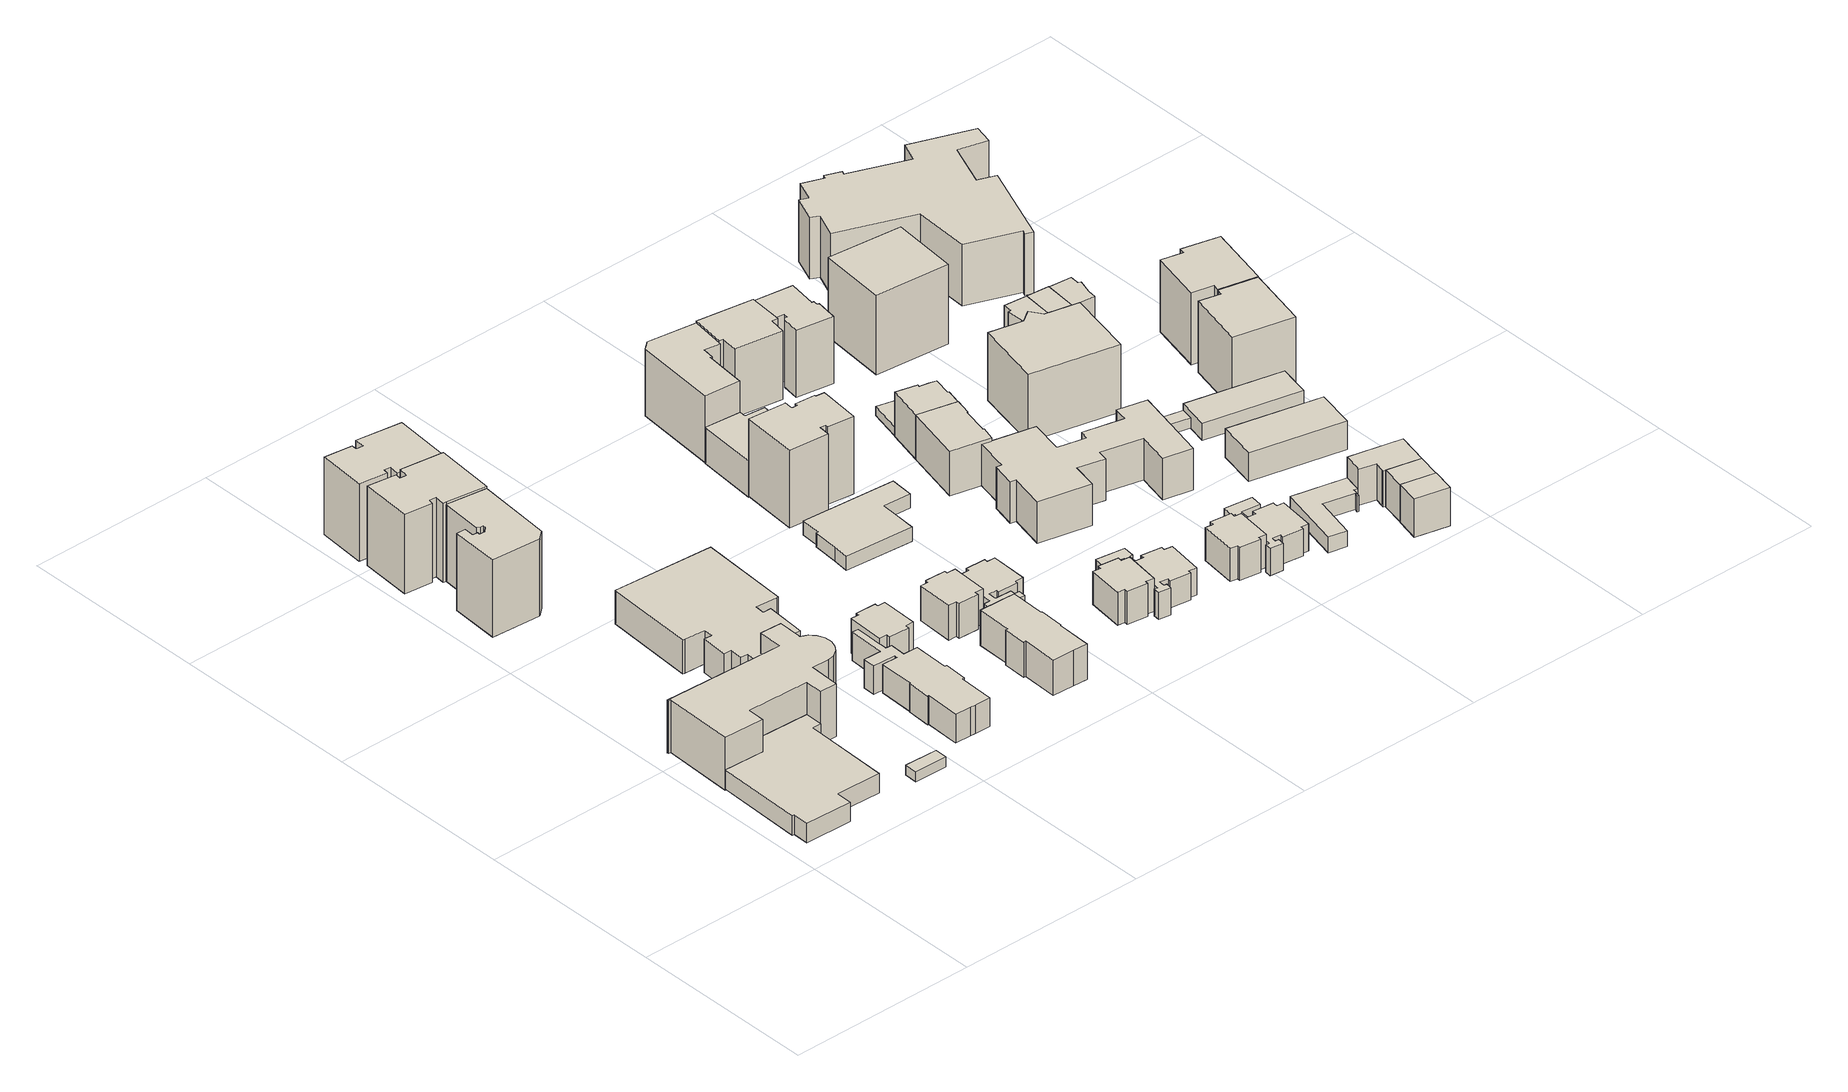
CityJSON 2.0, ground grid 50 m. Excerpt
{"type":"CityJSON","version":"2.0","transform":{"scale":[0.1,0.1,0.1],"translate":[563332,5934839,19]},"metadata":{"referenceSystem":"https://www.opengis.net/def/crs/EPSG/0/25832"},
"CityObjects":{
"building1":{"type":"Building","attributes":{"Gemeindeschluessel":"02200206","Geometrietyp2DReferenz":"3000","BezugspunktDach":"2000","function":"31001_3040","measuredHeight":8.2,"storeysAboveGround":1},"address":[{"country":"Germany","locality":"Hamburg","thoroughfareName":"Dohrnweg","postcode":"22767"}],"geometry":[{"type":"Solid","lod":"1","boundaries":[[[[0,1,2,3,4,5,6,7,8,9,10,11]],[[12,13,14,15,16,17,18,19,20,21,22,23]],[[10,12,23,11]],[[9,13,12,10]],[[8,14,13,9]],[[7,15,14,8]],[[6,16,15,7]],[[5,17,16,6]],[[4,18,17,5]],[[3,19,18,4]],[[2,20,19,3]],[[1,21,20,2]],[[0,22,21,1]],[[11,23,22,0]]]]}]},
"building2":{"type":"Building","attributes":{"name":"St.-Theresien-Kirche","Gemeindeschluessel":"02200206","Geometrietyp2DReferenz":"3000","BezugspunktDach":"2000","function":"31001_3040","measuredHeight":22.28,"storeysAboveGround":1},"address":[{"country":"Germany","locality":"Hamburg","thoroughfareNumber":"8a","thoroughfareName":"Dohrnweg","postcode":"22767"}],"geometry":[{"type":"Solid","lod":"1","boundaries":[[[[24,25,26,27,28,29,30,31,32,33,34,35,36,37,38,39,40,41,42,43,44,45]],[[46,47,48,49,50,51,52,53,54,55,56,57,58,59,60,61,62,63,64,65,66,67]],[[44,46,67,45]],[[43,47,46,44]],[[42,48,47,43]],[[41,49,48,42]],[[40,50,49,41]],[[39,51,50,40]],[[38,52,51,39]],[[37,53,52,38]],[[36,54,53,37]],[[35,55,54,36]],[[34,56,55,35]],[[33,57,56,34]],[[32,58,57,33]],[[31,59,58,32]],[[30,60,59,31]],[[29,61,60,30]],[[28,62,61,29]],[[27,63,62,28]],[[26,64,63,27]],[[25,65,64,26]],[[24,66,65,25]],[[45,67,66,24]]]]}]},
"building3":{"type":"Building","attributes":{"Gemeindeschluessel":"02200206","Geometrietyp2DReferenz":"3000","BezugspunktDach":"2000","function":"31001_1010","measuredHeight":2.99,"storeysAboveGround":1},"address":[{"country":"Germany","locality":"Hamburg","thoroughfareName":"Dohrnweg","postcode":"22767"}],"geometry":[{"type":"Solid","lod":"1","boundaries":[[[[68,69,70,71]],[[72,73,74,75]],[[70,72,75,71]],[[69,73,72,70]],[[68,74,73,69]],[[71,75,74,68]]]]}]},
"building4":{"type":"Building","attributes":{"Gemeindeschluessel":"02200206","Geometrietyp2DReferenz":"3000","BezugspunktDach":"2000","function":"31001_1010","measuredHeight":23.61,"storeysAboveGround":5},"address":[{"country":"Germany","locality":"Hamburg","thoroughfareNumber":"12","thoroughfareName":"Paulsenplatz","postcode":"22767"}],"geometry":[{"type":"Solid","lod":"1","boundaries":[[[[76,77,78,79,80,81,82,83,84,85,86,87,88,89,90]],[[91,92,93,94,95,96,97,98,99,100,101,102,103,104,105]],[[89,91,105,90]],[[88,92,91,89]],[[87,93,92,88]],[[86,94,93,87]],[[85,95,94,86]],[[84,96,95,85]],[[83,97,96,84]],[[82,98,97,83]],[[81,99,98,82]],[[80,100,99,81]],[[79,101,100,80]],[[78,102,101,79]],[[77,103,102,78]],[[76,104,103,77]],[[90,105,104,76]]]]}]},
"building5":{"type":"Building","attributes":{"Gemeindeschluessel":"02200206","Geometrietyp2DReferenz":"3000","BezugspunktDach":"2000","function":"31001_1010","measuredHeight":22.14,"storeysAboveGround":5},"address":[{"country":"Germany","locality":"Hamburg","thoroughfareNumber":"11","thoroughfareName":"Paulsenplatz","postcode":"22767"}],"geometry":[{"type":"Solid","lod":"1","boundaries":[[[[88,106,107,108,109,110,111,112,113,114,115,116,89]],[[117,118,119,120,121,122,123,124,125,126,127,128,129]],[[116,117,129,89]],[[115,118,117,116]],[[114,119,118,115]],[[113,120,119,114]],[[112,121,120,113]],[[111,122,121,112]],[[110,123,122,111]],[[109,124,123,110]],[[108,125,124,109]],[[107,126,125,108]],[[106,127,126,107]],[[88,128,127,106]],[[89,129,128,88]]]]}]},
"building6":{"type":"Building","attributes":{"Gemeindeschluessel":"02200206","Geometrietyp2DReferenz":"3000","BezugspunktDach":"2000","function":"31001_1010","measuredHeight":21.5,"storeysAboveGround":5},"address":[{"country":"Germany","locality":"Hamburg","thoroughfareNumber":"10","thoroughfareName":"Paulsenplatz","postcode":"22767"}],"geometry":[{"type":"Solid","lod":"1","boundaries":[[[[130,131,132,133,134,135,136,137,138,139,140,141,142]],[[143,144,145,146,147,148,149,150,151,152,153,154,155]],[[141,143,155,142]],[[140,144,143,141]],[[139,145,144,140]],[[138,146,145,139]],[[137,147,146,138]],[[136,148,147,137]],[[135,149,148,136]],[[134,150,149,135]],[[133,151,150,134]],[[132,152,151,133]],[[131,153,152,132]],[[130,154,153,131]],[[142,155,154,130]]]]}]},
"building7":{"type":"Building","attributes":{"Gemeindeschluessel":"02200206","Geometrietyp2DReferenz":"3000","BezugspunktDach":"2000","function":"31001_1020","measuredHeight":15.05,"storeysAboveGround":4},"address":[{"country":"Germany","locality":"Hamburg","thoroughfareNumber":"8","thoroughfareName":"Dohrnweg","postcode":"22767"}],"geometry":[{"type":"Solid","lod":"1","boundaries":[[[[156,157,158,159,160,161,162,163,164,165,166,167,168,169,170,171,172,173,174,175,176,177]],[[178,179,180,181,182,183,184,185,186,187,188,189,190,191,192,193,194,195,196,197,198,199]],[[176,178,199,177]],[[175,179,178,176]],[[174,180,179,175]],[[173,181,180,174]],[[172,182,181,173]],[[171,183,182,172]],[[170,184,183,171]],[[169,185,184,170]],[[168,186,185,169]],[[167,187,186,168]],[[166,188,187,167]],[[165,189,188,166]],[[164,190,189,165]],[[163,191,190,164]],[[162,192,191,163]],[[161,193,192,162]],[[160,194,193,161]],[[159,195,194,160]],[[158,196,195,159]],[[157,197,196,158]],[[156,198,197,157]],[[177,199,198,156]]]]}]},
"building8":{"type":"Building","attributes":{"Gemeindeschluessel":"02200206","Geometrietyp2DReferenz":"3000","BezugspunktDach":"2000","function":"31001_1020","measuredHeight":11.45,"storeysAboveGround":2},"address":[{"country":"Germany","locality":"Hamburg","thoroughfareName":"Bernstorffstraße","postcode":"22767"}],"geometry":[{"type":"Solid","lod":"1","boundaries":[[[[200,201,202,203,204,205,206,207,208,209,210,211,212,213,214,215,216,217,218,219,220,221,222,223]],[[224,225,226,227,228,229,230,231,232,233,234,235,236,237,238,239,240,241,242,243,244,245,246,247]],[[222,224,247,223]],[[221,225,224,222]],[[220,226,225,221]],[[219,227,226,220]],[[218,228,227,219]],[[217,229,228,218]],[[216,230,229,217]],[[215,231,230,216]],[[214,232,231,215]],[[213,233,232,214]],[[212,234,233,213]],[[211,235,234,212]],[[210,236,235,211]],[[209,237,236,210]],[[208,238,237,209]],[[207,239,238,208]],[[206,240,239,207]],[[205,241,240,206]],[[204,242,241,205]],[[203,243,242,204]],[[202,244,243,203]],[[201,245,244,202]],[[200,246,245,201]],[[223,247,246,200]]]]}]},
"building9":{"type":"Building","attributes":{"Gemeindeschluessel":"02200206","Geometrietyp2DReferenz":"3000","BezugspunktDach":"2000","function":"31001_1020","measuredHeight":12.29,"storeysAboveGround":1},"address":[{"country":"Germany","locality":"Hamburg","thoroughfareName":"Bernstorffstraße","postcode":"22767"}],"geometry":[{"type":"Solid","lod":"1","boundaries":[[[[248,249,250,251,252,253,254,255,256,257,258,259]],[[260,261,262,263,264,265,266,267,268,269,270,271]],[[258,260,271,259]],[[257,261,260,258]],[[256,262,261,257]],[[255,263,262,256]],[[254,264,263,255]],[[253,265,264,254]],[[252,266,265,253]],[[251,267,266,252]],[[250,268,267,251]],[[249,269,268,250]],[[248,270,269,249]],[[259,271,270,248]]]]}]},
"building10":{"type":"Building","attributes":{"Gemeindeschluessel":"02200206","Geometrietyp2DReferenz":"3000","BezugspunktDach":"2000","function":"31001_3050","measuredHeight":11.76,"storeysAboveGround":2},"address":[{"country":"Germany","locality":"Hamburg","thoroughfareName":"Bernstorffstraße","postcode":"22767"}],"geometry":[{"type":"Solid","lod":"1","boundaries":[[[[272,273,274,275,276,277,278,279,280,281,282,283,284,285,286]],[[287,288,289,290,291,292,293,294,295,296,297,298,299,300,301]],[[285,287,301,286]],[[284,288,287,285]],[[283,289,288,284]],[[282,290,289,283]],[[281,291,290,282]],[[280,292,291,281]],[[279,293,292,280]],[[278,294,293,279]],[[277,295,294,278]],[[276,296,295,277]],[[275,297,296,276]],[[274,298,297,275]],[[273,299,298,274]],[[272,300,299,273]],[[286,301,300,272]]]]}]},
"building11":{"type":"Building","attributes":{"Gemeindeschluessel":"02200206","Geometrietyp2DReferenz":"3000","BezugspunktDach":"2000","function":"31001_3050","measuredHeight":12.32,"storeysAboveGround":2},"address":[{"country":"Germany","locality":"Hamburg","thoroughfareName":"Bernstorffstraße","postcode":"22767"}],"geometry":[{"type":"Solid","lod":"1","boundaries":[[[[302,303,304,305,306,307,308,309,310,311,312,313,314]],[[315,316,317,318,319,320,321,322,323,324,325,326,327]],[[313,315,327,314]],[[312,316,315,313]],[[311,317,316,312]],[[310,318,317,311]],[[309,319,318,310]],[[308,320,319,309]],[[307,321,320,308]],[[306,322,321,307]],[[305,323,322,306]],[[304,324,323,305]],[[303,325,324,304]],[[302,326,325,303]],[[314,327,326,302]]]]}]},
"building12":{"type":"Building","attributes":{"Gemeindeschluessel":"02200206","Geometrietyp2DReferenz":"3000","BezugspunktDach":"2000","function":"31001_3050","measuredHeight":8.12,"storeysAboveGround":2},"address":[{"country":"Germany","locality":"Hamburg","thoroughfareName":"Bernstorffstraße","postcode":"22767"}],"geometry":[{"type":"Solid","lod":"1","boundaries":[[[[328,329,330,331,332,333,334,335,336,337,338,272,286,339,340,341,342,343,344,345,346,347,348,349]],[[350,351,352,353,354,355,356,357,358,359,360,361,362,363,364,365,366,367,368,369,370,371,372,373]],[[348,350,373,349]],[[347,351,350,348]],[[346,352,351,347]],[[345,353,352,346]],[[344,354,353,345]],[[343,355,354,344]],[[342,356,355,343]],[[341,357,356,342]],[[340,358,357,341]],[[339,359,358,340]],[[286,360,359,339]],[[272,361,360,286]],[[338,362,361,272]],[[337,363,362,338]],[[336,364,363,337]],[[335,365,364,336]],[[334,366,365,335]],[[333,367,366,334]],[[332,368,367,333]],[[331,369,368,332]],[[330,370,369,331]],[[329,371,370,330]],[[328,372,371,329]],[[349,373,372,328]]]]}]},
"building13":{"type":"Building","attributes":{"Gemeindeschluessel":"02200206","Geometrietyp2DReferenz":"3000","BezugspunktDach":"2000","function":"31001_3210","measuredHeight":3.89,"storeysAboveGround":1},"address":[{"country":"Germany","locality":"Hamburg","thoroughfareName":"Bernstorffstraße","postcode":"22767"}],"geometry":[{"type":"Solid","lod":"1","boundaries":[[[[374,375,376,377,378,379,380,381,382]],[[383,384,385,386,387,388,389,390,391]],[[381,383,391,382]],[[380,384,383,381]],[[379,385,384,380]],[[378,386,385,379]],[[377,387,386,378]],[[376,388,387,377]],[[375,389,388,376]],[[374,390,389,375]],[[382,391,390,374]]]]}]},
"building14":{"type":"Building","attributes":{"Geometrietyp2DReferenz":"3000","Gemeindeschluessel":"02200206","BezugspunktDach":"2000","function":"31001_3050","measuredHeight":11.55,"storeysAboveGround":2},"address":[{"country":"Germany","locality":"Hamburg","thoroughfareName":"Bernstorffstraße","postcode":"22767"}],"geometry":[{"type":"Solid","lod":"1","boundaries":[[[[392,393,394,395,396,397,398,399,400,401,402,403]],[[404,405,406,407,408,409,410,411,412,413,414,415]],[[402,404,415,403]],[[401,405,404,402]],[[400,406,405,401]],[[399,407,406,400]],[[398,408,407,399]],[[397,409,408,398]],[[396,410,409,397]],[[395,411,410,396]],[[394,412,411,395]],[[393,413,412,394]],[[392,414,413,393]],[[403,415,414,392]]]]}]},
"building15":{"type":"Building","attributes":{"Gemeindeschluessel":"02200206","Geometrietyp2DReferenz":"3000","BezugspunktDach":"2000","function":"31001_1010","measuredHeight":20.87,"storeysAboveGround":5},"address":[{"country":"Germany","locality":"Hamburg","thoroughfareNumber":"2","thoroughfareName":"Paulsenplatz","postcode":"22767"}],"geometry":[{"type":"Solid","lod":"1","boundaries":[[[[416,417,418,419,420,421,422,423,424,425,426,427,428,429,430]],[[431,432,433,434,435,436,437,438,439,440,441,442,443,444,445]],[[429,431,445,430]],[[428,432,431,429]],[[427,433,432,428]],[[426,434,433,427]],[[425,435,434,426]],[[424,436,435,425]],[[423,437,436,424]],[[422,438,437,423]],[[421,439,438,422]],[[420,440,439,421]],[[419,441,440,420]],[[418,442,441,419]],[[417,443,442,418]],[[416,444,443,417]],[[430,445,444,416]]]]}]},
"building16":{"type":"Building","attributes":{"Gemeindeschluessel":"02200206","Geometrietyp2DReferenz":"3000","BezugspunktDach":"2000","function":"31001_1010","measuredHeight":19.08,"storeysAboveGround":5},"address":[{"country":"Germany","locality":"Hamburg","thoroughfareNumber":"3","thoroughfareName":"Paulsenplatz","postcode":"22767"}],"geometry":[{"type":"Solid","lod":"1","boundaries":[[[[446,447,448,449,450,451,452,453,454,455,456,457,458,459,460,461,462]],[[463,464,465,466,467,468,469,470,471,472,473,474,475,476,477,478,479]],[[461,463,479,462]],[[460,464,463,461]],[[459,465,464,460]],[[458,466,465,459]],[[457,467,466,458]],[[456,468,467,457]],[[455,469,468,456]],[[454,470,469,455]],[[453,471,470,454]],[[452,472,471,453]],[[451,473,472,452]],[[450,474,473,451]],[[449,475,474,450]],[[448,476,475,449]],[[447,477,476,448]],[[446,478,477,447]],[[462,479,478,446]]]]}]},
"building17":{"type":"Building","attributes":{"Gemeindeschluessel":"02200206","Geometrietyp2DReferenz":"3000","BezugspunktDach":"2000","function":"31001_3050","measuredHeight":10.77,"storeysAboveGround":2},"address":[{"country":"Germany","locality":"Hamburg","thoroughfareName":"Bernstorffstraße","postcode":"22767"}],"geometry":[{"type":"Solid","lod":"1","boundaries":[[[[480,481,482,483,484,485,486,487,488,489,490,402,401,491,492,493,494,495,496,497,498,499,500,501,502,503]],[[504,505,506,507,508,509,510,511,512,513,514,515,516,517,518,519,520,521,522,523,524,525,526,527,528,529]],[[502,504,529,503]],[[501,505,504,502]],[[500,506,505,501]],[[499,507,506,500]],[[498,508,507,499]],[[497,509,508,498]],[[496,510,509,497]],[[495,511,510,496]],[[494,512,511,495]],[[493,513,512,494]],[[492,514,513,493]],[[491,515,514,492]],[[401,516,515,491]],[[402,517,516,401]],[[490,518,517,402]],[[489,519,518,490]],[[488,520,519,489]],[[487,521,520,488]],[[486,522,521,487]],[[485,523,522,486]],[[484,524,523,485]],[[483,525,524,484]],[[482,526,525,483]],[[481,527,526,482]],[[480,528,527,481]],[[503,529,528,480]]]]}]},
"building18":{"type":"Building","attributes":{"Gemeindeschluessel":"02200206","Geometrietyp2DReferenz":"3000","BezugspunktDach":"2000","function":"31001_1010","measuredHeight":19.45,"storeysAboveGround":5},"address":[{"country":"Germany","locality":"Hamburg","thoroughfareNumber":"4","thoroughfareName":"Paulsenplatz","postcode":"22767"}],"geometry":[{"type":"Solid","lod":"1","boundaries":[[[[530,531,532,533,534,535,536,537,538,539]],[[540,541,542,543,544,545,546,547,548,549]],[[538,540,549,539]],[[537,541,540,538]],[[536,542,541,537]],[[535,543,542,536]],[[534,544,543,535]],[[533,545,544,534]],[[532,546,545,533]],[[531,547,546,532]],[[530,548,547,531]],[[539,549,548,530]]]]}]},
"building19":{"type":"Building","attributes":{"Gemeindeschluessel":"02200206","Geometrietyp2DReferenz":"3000","BezugspunktDach":"2000","function":"31001_1010","measuredHeight":12.93,"storeysAboveGround":3},"address":[{"country":"Germany","locality":"Hamburg","thoroughfareNumber":"149a","thoroughfareName":"Bernstorffstraße","postcode":"22767"}],"geometry":[{"type":"Solid","lod":"1","boundaries":[[[[550,551,552,553,554,555,556,557]],[[558,559,560,561,562,563,564,565]],[[556,558,565,557]],[[555,559,558,556]],[[554,560,559,555]],[[553,561,560,554]],[[552,562,561,553]],[[551,563,562,552]],[[550,564,563,551]],[[557,565,564,550]]]]}]},
"building20":{"type":"Building","attributes":{"Gemeindeschluessel":"02200206","Geometrietyp2DReferenz":"3000","BezugspunktDach":"2000","function":"31001_1010","measuredHeight":18.52,"storeysAboveGround":5},"address":[{"country":"Germany","locality":"Hamburg","thoroughfareNumber":"9","thoroughfareName":"Mistralstraße","postcode":"22767"}],"geometry":[{"type":"Solid","lod":"1","boundaries":[[[[566,567,568,569,570,571,572,573,574]],[[575,576,577,578,579,580,581,582,583]],[[573,575,583,574]],[[572,576,575,573]],[[571,577,576,572]],[[570,578,577,571]],[[569,579,578,570]],[[568,580,579,569]],[[567,581,580,568]],[[566,582,581,567]],[[574,583,582,566]]]]}]},
"building21":{"type":"Building","attributes":{"Gemeindeschluessel":"02200206","Geometrietyp2DReferenz":"3000","BezugspunktDach":"2000","function":"31001_3050","measuredHeight":11.49,"storeysAboveGround":2},"address":[{"country":"Germany","locality":"Hamburg","thoroughfareName":"Bernstorffstraße","postcode":"22767"}],"geometry":[{"type":"Solid","lod":"1","boundaries":[[[[584,585,586,587,588,589,590,591,592,593,594,595]],[[596,597,598,599,600,601,602,603,604,605,606,607]],[[594,596,607,595]],[[593,597,596,594]],[[592,598,597,593]],[[591,599,598,592]],[[590,600,599,591]],[[589,601,600,590]],[[588,602,601,589]],[[587,603,602,588]],[[586,604,603,587]],[[585,605,604,586]],[[584,606,605,585]],[[595,607,606,584]]]]}]},
"building22":{"type":"Building","attributes":{"Geometrietyp2DReferenz":"3000","Gemeindeschluessel":"02200206","BezugspunktDach":"2000","function":"31001_1010","measuredHeight":12.71,"storeysAboveGround":3},"address":[{"country":"Germany","locality":"Hamburg","thoroughfareNumber":"149b","thoroughfareName":"Bernstorffstraße","postcode":"22767"}],"geometry":[{"type":"Solid","lod":"1","boundaries":[[[[608,609,610,611,612,613,614,615,616]],[[617,618,619,620,621,622,623,624,625]],[[615,617,625,616]],[[614,618,617,615]],[[613,619,618,614]],[[612,620,619,613]],[[611,621,620,612]],[[610,622,621,611]],[[609,623,622,610]],[[608,624,623,609]],[[616,625,624,608]]]]}]},
"building23":{"type":"Building","attributes":{"Gemeindeschluessel":"02200206","Geometrietyp2DReferenz":"3000","BezugspunktDach":"2000","function":"31001_3020","measuredHeight":19.76,"storeysAboveGround":1},"address":[{"country":"Germany","locality":"Hamburg","thoroughfareName":"Bernstorffstraße","postcode":"22767"}],"geometry":[{"type":"Solid","lod":"1","boundaries":[[[[626,627,628,629,630,631,632,633,634,635,636,637,638,639,640,641,642,643,644,645]],[[646,647,648,649,650,651,652,653,654,655,656,657,658,659,660,661,662,663,664,665]],[[644,646,665,645]],[[643,647,646,644]],[[642,648,647,643]],[[641,649,648,642]],[[640,650,649,641]],[[639,651,650,640]],[[638,652,651,639]],[[637,653,652,638]],[[636,654,653,637]],[[635,655,654,636]],[[634,656,655,635]],[[633,657,656,634]],[[632,658,657,633]],[[631,659,658,632]],[[630,660,659,631]],[[629,661,660,630]],[[628,662,661,629]],[[627,663,662,628]],[[626,664,663,627]],[[645,665,664,626]]]]}]},
"building24":{"type":"Building","attributes":{"Gemeindeschluessel":"02200206","Geometrietyp2DReferenz":"3000","BezugspunktDach":"2000","function":"31001_2460","measuredHeight":2.42,"storeysAboveGround":1},"address":[{"country":"Germany","locality":"Hamburg","thoroughfareName":"Bernstorffstraße","postcode":"22767"}],"geometry":[{"type":"Solid","lod":"1","boundaries":[[[[666,667,668,669,670,671]],[[672,673,674,675,676,677]],[[670,672,677,671]],[[669,673,672,670]],[[668,674,673,669]],[[667,675,674,668]],[[666,676,675,667]],[[671,677,676,666]]]]}]},
"building25":{"type":"Building","attributes":{"Gemeindeschluessel":"02200206","Geometrietyp2DReferenz":"3000","BezugspunktDach":"2000","function":"31001_3050","measuredHeight":10.54,"storeysAboveGround":2},"address":[{"country":"Germany","locality":"Hamburg","thoroughfareName":"Bernstorffstraße","postcode":"22767"}],"geometry":[{"type":"Solid","lod":"1","boundaries":[[[[678,679,680,681,682,683,684,685,686,687,688,594,593,689,690,691,692,693,694,695,696,697,698,699,700,701]],[[702,703,704,705,706,707,708,709,710,711,712,713,714,715,716,717,718,719,720,721,722,723,724,725,726,727]],[[700,702,727,701]],[[699,703,702,700]],[[698,704,703,699]],[[697,705,704,698]],[[696,706,705,697]],[[695,707,706,696]],[[694,708,707,695]],[[693,709,708,694]],[[692,710,709,693]],[[691,711,710,692]],[[690,712,711,691]],[[689,713,712,690]],[[593,714,713,689]],[[594,715,714,593]],[[688,716,715,594]],[[687,717,716,688]],[[686,718,717,687]],[[685,719,718,686]],[[684,720,719,685]],[[683,721,720,684]],[[682,722,721,683]],[[681,723,722,682]],[[680,724,723,681]],[[679,725,724,680]],[[678,726,725,679]],[[701,727,726,678]]]]}]},
"building26":{"type":"Building","attributes":{"Gemeindeschluessel":"02200206","Geometrietyp2DReferenz":"3000","BezugspunktDach":"2000","function":"31001_3050","measuredHeight":20.55,"storeysAboveGround":4},"address":[{"country":"Germany","locality":"Hamburg","thoroughfareNumber":"7","thoroughfareName":"Mistralstraße","postcode":"22767"}],"geometry":[{"type":"Solid","lod":"1","boundaries":[[[[728,729,730,731,732,733,734,735,736,574,573,737,738]],[[739,740,741,742,743,744,745,746,747,748,749,750,751]],[[737,739,751,738]],[[573,740,739,737]],[[574,741,740,573]],[[736,742,741,574]],[[735,743,742,736]],[[734,744,743,735]],[[733,745,744,734]],[[732,746,745,733]],[[731,747,746,732]],[[730,748,747,731]],[[729,749,748,730]],[[728,750,749,729]],[[738,751,750,728]]]]}]},
"building27":{"type":"Building","attributes":{"Gemeindeschluessel":"02200206","Geometrietyp2DReferenz":"3000","BezugspunktDach":"2000","function":"31001_1010","measuredHeight":4.33,"storeysAboveGround":1},"address":[{"country":"Germany","locality":"Hamburg","thoroughfareName":"Bernstorffstraße","postcode":"22767"}],"geometry":[{"type":"Solid","lod":"1","boundaries":[[[[752,753,754,755,756,757,758,759,760,761]],[[762,763,764,765,766,767,768,769,770,771]],[[760,762,771,761]],[[759,763,762,760]],[[758,764,763,759]],[[757,765,764,758]],[[756,766,765,757]],[[755,767,766,756]],[[754,768,767,755]],[[753,769,768,754]],[[752,770,769,753]],[[761,771,770,752]]]]}]},
"building28":{"type":"Building","attributes":{"Gemeindeschluessel":"02200206","Geometrietyp2DReferenz":"3000","BezugspunktDach":"2000","function":"51009_1610","measuredHeight":2.76},"address":[{"country":"Germany","locality":"Hamburg","postcode":"22767"}],"geometry":[{"type":"Solid","lod":"1","boundaries":[[[[772,773,774,775,643,642,641,776]],[[777,778,779,780,781,782,783,784]],[[641,777,784,776]],[[642,778,777,641]],[[643,779,778,642]],[[775,780,779,643]],[[774,781,780,775]],[[773,782,781,774]],[[772,783,782,773]],[[776,784,783,772]]]]}]},
"building29":{"type":"Building","attributes":{"Gemeindeschluessel":"02200206","Geometrietyp2DReferenz":"3000","BezugspunktDach":"2000","function":"31001_1010","measuredHeight":18.21,"storeysAboveGround":4},"address":[{"country":"Germany","locality":"Hamburg","thoroughfareNumber":"7a","thoroughfareName":"Mistralstraße","postcode":"22767"}],"geometry":[{"type":"Solid","lod":"1","boundaries":[[[[785,786,787,788,789,790,791]],[[792,793,794,795,796,797,798]],[[790,792,798,791]],[[789,793,792,790]],[[788,794,793,789]],[[787,795,794,788]],[[786,796,795,787]],[[785,797,796,786]],[[791,798,797,785]]]]}]},
"building30":{"type":"Building","attributes":{"Gemeindeschluessel":"02200206","Geometrietyp2DReferenz":"3000","BezugspunktDach":"2000","function":"31001_1020","measuredHeight":21.42,"storeysAboveGround":7},"address":[{"country":"Germany","locality":"Hamburg","thoroughfareNumber":"3","thoroughfareName":"Mistralstraße","postcode":"22767"}],"geometry":[{"type":"Solid","lod":"1","boundaries":[[[[799,800,801,802]],[[803,804,805,806]],[[801,803,806,802]],[[800,804,803,801]],[[799,805,804,800]],[[802,806,805,799]]]]}]},
"building31":{"type":"Building","attributes":{"Gemeindeschluessel":"02200206","Geometrietyp2DReferenz":"3000","BezugspunktDach":"2000","function":"31001_1010","measuredHeight":11.09,"storeysAboveGround":2},"address":[{"country":"Germany","locality":"Hamburg","thoroughfareNumber":"139","thoroughfareName":"Bernstorffstraße","postcode":"22767"}],"geometry":[{"type":"Solid","lod":"1","boundaries":[[[[807,808,809,810]],[[811,812,813,814]],[[809,811,814,810]],[[808,812,811,809]],[[807,813,812,808]],[[810,814,813,807]]]]}]},
"building32":{"type":"Building","attributes":{"Gemeindeschluessel":"02200206","Geometrietyp2DReferenz":"3000","BezugspunktDach":"2000","function":"31001_1010","measuredHeight":10.82,"storeysAboveGround":2},"address":[{"country":"Germany","locality":"Hamburg","thoroughfareNumber":"141","thoroughfareName":"Bernstorffstraße","postcode":"22767"}],"geometry":[{"type":"Solid","lod":"1","boundaries":[[[[815,816,817,818]],[[819,820,821,822]],[[817,819,822,818]],[[816,820,819,817]],[[815,821,820,816]],[[818,822,821,815]]]]}]},
"building33":{"type":"Building","attributes":{"Gemeindeschluessel":"02200206","Geometrietyp2DReferenz":"3000","BezugspunktDach":"2000","function":"31001_1120","measuredHeight":14.71,"storeysAboveGround":3},"address":[{"country":"Germany","locality":"Hamburg","thoroughfareNumber":"143","thoroughfareName":"Bernstorffstraße","postcode":"22767"}],"geometry":[{"type":"Solid","lod":"1","boundaries":[[[[823,824,825,826,827,828,829,830,831,832,833]],[[834,835,836,837,838,839,840,841,842,843,844]],[[832,834,844,833]],[[831,835,834,832]],[[830,836,835,831]],[[829,837,836,830]],[[828,838,837,829]],[[827,839,838,828]],[[826,840,839,827]],[[825,841,840,826]],[[824,842,841,825]],[[823,843,842,824]],[[833,844,843,823]]]]}]},
"building34":{"type":"Building","attributes":{"name":"Ganztagsschule Bernstorffstraße","Gemeindeschluessel":"02200206","Geometrietyp2DReferenz":"3000","BezugspunktDach":"2000","function":"31001_3020","measuredHeight":7.63,"storeysAboveGround":2},"address":[{"country":"Germany","locality":"Hamburg","thoroughfareNumber":"147","thoroughfareName":"Bernstorffstraße","postcode":"22767"}],"geometry":[{"type":"Solid","lod":"1","boundaries":[[[[845,846,847,848]],[[849,850,851,852]],[[847,849,852,848]],[[846,850,849,847]],[[845,851,850,846]],[[848,852,851,845]]]]}]},
"building35":{"type":"Building","attributes":{"Gemeindeschluessel":"02200206","Geometrietyp2DReferenz":"3000","BezugspunktDach":"2000","function":"31001_1010","measuredHeight":9.63,"storeysAboveGround":2},"address":[{"country":"Germany","locality":"Hamburg","thoroughfareNumber":"7b","thoroughfareName":"Mistralstraße","postcode":"22767"}],"geometry":[{"type":"Solid","lod":"1","boundaries":[[[[853,854,855,856,857,858,859]],[[860,861,862,863,864,865,866]],[[858,860,866,859]],[[857,861,860,858]],[[856,862,861,857]],[[855,863,862,856]],[[854,864,863,855]],[[853,865,864,854]],[[859,866,865,853]]]]}]},
"building36":{"type":"Building","attributes":{"Gemeindeschluessel":"02200206","Geometrietyp2DReferenz":"3000","BezugspunktDach":"2000","function":"31001_3020","measuredHeight":5.14,"storeysAboveGround":1},"address":[{"country":"Germany","locality":"Hamburg","thoroughfareName":"Bernstorffstraße","postcode":"22767"}],"geometry":[{"type":"Solid","lod":"1","boundaries":[[[[867,868,773,869]],[[870,871,872,873]],[[773,870,873,869]],[[868,871,870,773]],[[867,872,871,868]],[[869,873,872,867]]]]}]},
"building37":{"type":"Building","attributes":{"Gemeindeschluessel":"02200206","Geometrietyp2DReferenz":"3000","BezugspunktDach":"2000","function":"31001_1010","measuredHeight":9.56,"storeysAboveGround":2},"address":[{"country":"Germany","locality":"Hamburg","thoroughfareNumber":"7c","thoroughfareName":"Mistralstraße","postcode":"22767"}],"geometry":[{"type":"Solid","lod":"1","boundaries":[[[[856,874,875,857]],[[876,877,862,861]],[[875,876,861,857]],[[874,877,876,875]],[[856,862,877,874]],[[857,861,862,856]]]]}]},
"building38":{"type":"Building","attributes":{"Gemeindeschluessel":"02200206","Geometrietyp2DReferenz":"3000","BezugspunktDach":"2000","function":"31001_1010","measuredHeight":9.62,"storeysAboveGround":2},"address":[{"country":"Germany","locality":"Hamburg","thoroughfareNumber":"7d","thoroughfareName":"Mistralstraße","postcode":"22767"}],"geometry":[{"type":"Solid","lod":"1","boundaries":[[[[878,879,880,881,882,883,884]],[[885,886,887,888,889,890,891]],[[883,885,891,884]],[[882,886,885,883]],[[881,887,886,882]],[[880,888,887,881]],[[879,889,888,880]],[[878,890,889,879]],[[884,891,890,878]]]]}]},
"building39":{"type":"Building","attributes":{"Gemeindeschluessel":"02200206","Geometrietyp2DReferenz":"3000","BezugspunktDach":"2000","function":"31001_1120","measuredHeight":21.02,"storeysAboveGround":5},"address":[{"country":"Germany","locality":"Hamburg","thoroughfareNumber":"151","thoroughfareName":"Bernstorffstraße","postcode":"22767"}],"geometry":[{"type":"Solid","lod":"1","boundaries":[[[[892,893,894,895,896,897]],[[898,899,900,901,902,903]],[[896,898,903,897]],[[895,899,898,896]],[[894,900,899,895]],[[893,901,900,894]],[[892,902,901,893]],[[897,903,902,892]]]]}]},
"building40":{"type":"Building","attributes":{"Gemeindeschluessel":"02200206","Geometrietyp2DReferenz":"3000","BezugspunktDach":"2000","function":"31001_2070","measuredHeight":26.13,"storeysAboveGround":6},"address":[{"country":"Germany","locality":"Hamburg","thoroughfareNumber":"62","thoroughfareName":"Stresemannstraße","postcode":"22767"}],"geometry":[{"type":"Solid","lod":"1","boundaries":[[[[904,905,906,907,908,909,910,911,912,913,914,915,916,917,918,919,920,921,922,923,924,925]],[[926,927,928,929,930,931,932,933,934,935,936,937,938,939,940,941,942,943,944,945,946,947]],[[924,926,947,925]],[[923,927,926,924]],[[922,928,927,923]],[[921,929,928,922]],[[920,930,929,921]],[[919,931,930,920]],[[918,932,931,919]],[[917,933,932,918]],[[916,934,933,917]],[[915,935,934,916]],[[914,936,935,915]],[[913,937,936,914]],[[912,938,937,913]],[[911,939,938,912]],[[910,940,939,911]],[[909,941,940,910]],[[908,942,941,909]],[[907,943,942,908]],[[906,944,943,907]],[[905,945,944,906]],[[904,946,945,905]],[[925,947,946,904]]]]}]},
"building41":{"type":"Building","attributes":{"Gemeindeschluessel":"02200206","Geometrietyp2DReferenz":"3000","BezugspunktDach":"2000","function":"31001_1100","measuredHeight":20.5,"storeysAboveGround":5},"address":[{"country":"Germany","locality":"Hamburg","thoroughfareNumber":"153","thoroughfareName":"Bernstorffstraße","postcode":"22767"}],"geometry":[{"type":"Solid","lod":"1","boundaries":[[[[948,895,894,949,950,951,952,953]],[[954,955,956,957,958,959,960,961]],[[952,954,961,953]],[[951,955,954,952]],[[950,956,955,951]],[[949,957,956,950]],[[894,958,957,949]],[[895,959,958,894]],[[948,960,959,895]],[[953,961,960,948]]]]}]}
},
"vertices":[
[274,310,36],[266,83,36],[147,87,36],[146,44,36],[21,49,36],[22,91,36],[16,91,36],[24,320,36],[131,316,36],[133,362,36],[298,356,36],[297,309,36],[298,356,88],[133,362,88],[131,316,88],[24,320,88],[16,91,88],[22,91,88],[21,49,88],[146,44,88],[147,87,88],[266,83,88],[274,310,88],[297,309,88],
[390,387,33],[345,389,33],[342,308,33],[297,309,33],[298,356,33],[133,362,33],[131,316,33],[24,320,33],[31,507,33],[25,507,33],[25,511,33],[346,499,33],[348,563,33],[405,560,33],[403,495,33],[420,487,33],[433,473,33],[441,455,33],[442,436,33],[436,417,33],[425,402,33],[409,391,33],[425,402,175],[436,417,175],[442,436,175],[441,455,175],[433,473,175],[420,487,175],[403,495,175],[405,560,175],[348,563,175],[346,499,175],[25,511,175],[25,507,175],[31,507,175],[24,320,175],[131,316,175],[133,362,175],[298,356,175],[297,309,175],[342,308,175],[345,389,175],[390,387,175],[409,391,175],
[355,94,36],[442,91,36],[441,58,36],[354,60,36],[441,58,63],[442,91,63],[355,94,63],[354,60,63],
[169,1090,28],[38,1099,28],[47,1228,28],[71,1227,28],[69,1200,28],[83,1199,28],[82,1192,28],[97,1191,28],[108,1202,28],[109,1209,28],[100,1210,28],[94,1216,28],[104,1325,28],[210,1310,28],[191,1108,28],[210,1310,236],[104,1325,236],[94,1216,236],[100,1210,236],[109,1209,236],[108,1202,236],[97,1191,236],[82,1192,236],[83,1199,236],[69,1200,236],[71,1227,236],[47,1228,236],[38,1099,236],[169,1090,236],[191,1108,236],
[96,1326,28],[99,1353,28],[80,1355,28],[78,1342,28],[4,1351,28],[15,1487,28],[91,1476,28],[89,1461,28],[107,1459,28],[111,1485,28],[225,1469,28],[225,1469,242],[111,1485,242],[107,1459,242],[89,1461,242],[91,1476,242],[15,1487,242],[4,1351,242],[78,1342,242],[80,1355,242],[99,1353,242],[96,1326,242],[104,1325,242],[210,1310,242],
[98,1628,27],[97,1614,27],[116,1612,27],[118,1639,27],[239,1621,27],[225,1469,27],[111,1485,27],[104,1486,27],[107,1511,27],[89,1513,27],[87,1501,27],[13,1511,27],[24,1638,27],[13,1511,236],[87,1501,236],[89,1513,236],[107,1511,236],[104,1486,236],[111,1485,236],[225,1469,236],[239,1621,236],[118,1639,236],[116,1612,236],[97,1614,236],[98,1628,236],[24,1638,236],
[455,674,30],[477,673,30],[469,567,30],[406,572,30],[405,560,30],[348,563,30],[346,499,30],[319,500,30],[323,578,30],[304,579,30],[306,613,30],[286,614,30],[291,686,30],[312,684,30],[314,710,30],[258,713,30],[253,714,30],[270,954,30],[535,935,30],[519,695,30],[514,695,30],[457,699,30],[514,695,121],[519,695,121],[535,935,121],[270,954,121],[253,714,121],[258,713,121],[314,710,121],[312,684,121],[291,686,121],[286,614,121],[306,613,121],[304,579,121],[323,578,121],[319,500,121],[346,499,121],[348,563,121],[405,560,121],[406,572,121],[469,567,121],[477,673,121],[455,674,121],[457,699,121],
[564,115,31],[522,116,31],[526,209,31],[523,209,31],[526,271,31],[528,271,31],[531,365,31],[572,363,31],[572,371,31],[512,373,31],[513,406,31],[559,404,31],[563,501,31],[580,500,31],[577,406,31],[593,405,31],[591,363,31],[630,362,31],[627,268,31],[633,268,31],[630,207,31],[624,207,31],[621,113,31],[580,114,31],[621,113,108],[624,207,108],[630,207,108],[633,268,108],[627,268,108],[630,362,108],[591,363,108],[593,405,108],[577,406,108],[580,500,108],[563,501,108],[559,404,108],[513,406,108],[512,373,108],[572,371,108],[572,363,108],[531,365,108],[528,271,108],[526,271,108],[523,209,108],[526,209,108],[522,116,108],[564,115,108],[580,114,108],
[651,413,31],[597,415,31],[597,425,31],[577,426,31],[581,524,31],[602,523,31],[602,531,31],[656,529,31],[656,520,31],[677,520,31],[673,422,31],[651,423,31],[673,422,124],[677,520,124],[656,520,124],[656,529,124],[602,531,124],[602,523,124],[581,524,124],[577,426,124],[597,425,124],[597,415,124],[651,413,124],[651,423,124],
[868,353,31],[908,351,31],[905,259,31],[908,259,31],[905,195,31],[903,195,31],[899,102,31],[860,104,31],[802,106,31],[806,201,31],[800,201,31],[802,262,31],[808,262,31],[811,355,31],[853,353,31],[811,355,126],[808,262,126],[802,262,126],[800,201,126],[806,201,126],[802,106,126],[860,104,126],[899,102,126],[903,195,126],[905,195,126],[908,259,126],[905,259,126],[908,351,126],[868,353,126],[853,353,126],
[849,405,30],[795,407,30],[795,416,30],[773,417,30],[777,514,30],[798,513,30],[799,521,30],[853,519,30],[853,511,30],[876,510,30],[875,489,30],[872,413,30],[849,414,30],[872,413,124],[875,489,124],[876,510,124],[853,511,124],[853,519,124],[799,521,124],[798,513,124],[777,514,124],[773,417,124],[795,416,124],[795,407,124],[849,405,124],[849,414,124],
[963,409,31],[962,401,31],[909,403,31],[910,411,31],[888,412,31],[887,390,31],[931,388,31],[931,375,31],[944,375,31],[943,356,31],[869,359,31],[854,391,31],[871,391,31],[875,489,31],[892,488,31],[893,509,31],[914,508,31],[915,517,31],[968,515,31],[967,506,31],[989,505,31],[985,408,31],[989,505,103],[967,506,103],[968,515,103],[915,517,103],[914,508,103],[893,509,103],[892,488,103],[875,489,103],[871,391,103],[854,391,103],[853,353,103],[868,353,103],[869,359,103],[943,356,103],[944,375,103],[931,375,103],[931,388,103],[887,390,103],[888,412,103],[910,411,103],[909,403,103],[962,401,103],[963,409,103],[985,408,103],
[966,751,29],[784,766,29],[789,809,29],[795,876,29],[800,876,29],[804,929,29],[1052,909,29],[1047,847,29],[974,853,29],[1047,847,67],[1052,909,67],[804,929,67],[800,876,67],[795,876,67],[789,809,67],[784,766,67],[966,751,67],[974,853,67],
[1160,193,28],[1107,201,28],[1108,210,28],[1089,213,28],[1102,308,28],[1123,305,28],[1124,315,28],[1177,308,28],[1176,297,28],[1198,294,28],[1184,198,28],[1162,202,28],[1184,198,117],[1198,294,117],[1176,297,117],[1177,308,117],[1124,315,117],[1123,305,117],[1102,308,117],[1089,213,117],[1108,210,117],[1107,201,117],[1160,193,117],[1162,202,117],
[927,985,23],[928,993,23],[913,995,23],[910,965,23],[805,975,23],[819,1125,23],[914,1116,23],[919,1116,23],[917,1092,23],[932,1091,23],[933,1099,23],[986,1094,23],[986,1090,23],[1009,1087,23],[997,977,23],[1009,1087,232],[986,1090,232],[986,1094,232],[933,1099,232],[932,1091,232],[917,1092,232],[919,1116,232],[914,1116,232],[819,1125,232],[805,975,232],[910,965,232],[913,995,232],[928,993,232],[927,985,232],[997,977,232],
[986,1090,20],[986,1094,20],[962,1097,20],[964,1125,20],[916,1130,20],[914,1116,20],[819,1125,20],[834,1284,20],[927,1275,20],[929,1275,20],[927,1258,20],[981,1252,20],[969,1145,20],[992,1143,20],[996,1177,20],[1038,1173,20],[1028,1085,20],[1038,1173,118],[996,1177,118],[992,1143,118],[969,1145,118],[981,1252,118],[927,1258,118],[929,1275,118],[927,1275,118],[834,1284,118],[819,1125,118],[914,1116,118],[916,1130,118],[964,1125,118],[962,1097,118],[986,1094,118],[986,1090,118],[1028,1085,118],
[1274,185,28],[1273,176,28],[1219,184,28],[1221,193,28],[1199,196,28],[1197,181,28],[1205,180,28],[1202,163,28],[1171,168,28],[1173,185,28],[1181,183,28],[1201,315,28],[1148,323,28],[1152,354,28],[1228,343,28],[1223,312,28],[1216,313,28],[1213,292,28],[1235,289,28],[1236,299,28],[1290,291,28],[1289,281,28],[1310,278,28],[1296,182,28],[1310,278,101],[1289,281,101],[1290,291,101],[1236,299,101],[1235,289,101],[1213,292,101],[1216,313,101],[1223,312,101],[1228,343,101],[1152,354,101],[1148,323,101],[1201,315,101],[1198,294,101],[1184,198,101],[1181,183,101],[1173,185,101],[1171,168,101],[1202,163,101],[1205,180,101],[1197,181,101],[1199,196,101],[1221,193,101],[1219,184,101],[1273,176,101],[1274,185,101],[1296,182,101],
[990,1409,22],[948,1415,22],[944,1384,22],[939,1384,22],[927,1275,22],[834,1284,22],[855,1505,22],[876,1522,22],[1004,1503,22],[991,1413,22],[1004,1503,203],[876,1522,203],[855,1505,203],[834,1284,203],[927,1275,203],[939,1384,203],[944,1384,203],[948,1415,203],[990,1409,203],[991,1413,203],
[1146,827,25],[1183,980,25],[1286,955,25],[1276,912,25],[1273,912,25],[1256,841,25],[1259,840,25],[1249,803,25],[1259,840,146],[1256,841,146],[1273,912,146],[1276,912,146],[1286,955,146],[1183,980,146],[1146,827,146],[1249,803,146],
[1144,1391,23],[1128,1393,23],[1121,1348,23],[996,1368,23],[1002,1411,23],[991,1413,23],[1004,1503,23],[1153,1480,23],[1145,1400,23],[1153,1480,208],[1004,1503,208],[991,1413,208],[1002,1411,208],[996,1368,208],[1121,1348,208],[1128,1393,208],[1144,1391,208],[1145,1400,208],
[1458,151,28],[1402,159,28],[1403,167,28],[1384,170,28],[1397,266,28],[1417,263,28],[1419,275,28],[1475,268,28],[1473,255,28],[1492,253,28],[1479,157,28],[1459,159,28],[1479,157,117],[1492,253,117],[1473,255,117],[1475,268,117],[1419,275,117],[1417,263,117],[1397,266,117],[1384,170,117],[1403,167,117],[1402,159,117],[1458,151,117],[1459,159,117],
[1207,1076,26],[1263,1062,26],[1261,1056,26],[1286,1051,26],[1305,1046,26],[1293,997,26],[1296,996,26],[1286,955,26],[1183,980,26],[1286,955,145],[1296,996,145],[1293,997,145],[1305,1046,145],[1286,1051,145],[1261,1056,145],[1263,1062,145],[1207,1076,145],[1183,980,145],
[1503,586,26],[1395,612,26],[1389,585,26],[1318,601,26],[1303,533,26],[1168,564,26],[1190,657,26],[1175,660,26],[1190,723,26],[1203,720,26],[1223,809,26],[1358,778,26],[1338,689,26],[1411,672,26],[1417,695,26],[1522,670,26],[1531,707,26],[1607,689,26],[1559,485,26],[1483,502,26],[1559,485,138],[1607,689,138],[1531,707,138],[1522,670,138],[1417,695,138],[1411,672,138],[1338,689,138],[1358,778,138],[1223,809,138],[1203,720,138],[1190,723,138],[1175,660,138],[1190,657,138],[1168,564,138],[1303,533,138],[1318,601,138],[1389,585,138],[1395,612,138],[1503,586,138],[1483,502,138],
[1228,1162,27],[1308,1142,27],[1286,1051,27],[1261,1056,27],[1263,1062,27],[1207,1076,27],[1263,1062,51],[1261,1056,51],[1286,1051,51],[1308,1142,51],[1228,1162,51],[1207,1076,51],
[1570,143,28],[1569,135,28],[1515,143,28],[1516,151,28],[1494,154,28],[1492,142,28],[1501,141,28],[1499,124,28],[1464,128,28],[1466,145,28],[1477,144,28],[1495,276,28],[1487,277,28],[1491,309,28],[1565,299,28],[1561,267,28],[1511,274,28],[1508,250,28],[1530,247,28],[1531,259,28],[1586,252,28],[1584,239,28],[1603,237,28],[1590,141,28],[1603,237,101],[1584,239,101],[1586,252,101],[1531,259,101],[1530,247,101],[1508,250,101],[1511,274,101],[1561,267,101],[1565,299,101],[1491,309,101],[1487,277,101],[1495,276,101],[1492,253,101],[1479,157,101],[1477,144,101],[1466,145,101],[1464,128,101],[1499,124,101],[1501,141,101],[1492,142,101],[1494,154,101],[1516,151,101],[1515,143,101],[1569,135,101],[1570,143,101],[1590,141,101],
[1249,1389,23],[1248,1376,23],[1253,1375,23],[1244,1318,23],[1147,1333,23],[1155,1379,23],[1161,1386,23],[1167,1385,23],[1169,1396,23],[1256,1465,23],[1244,1389,23],[1256,1465,204],[1153,1480,204],[1145,1400,204],[1169,1396,204],[1167,1385,204],[1161,1386,204],[1155,1379,204],[1147,1333,204],[1244,1318,204],[1253,1375,204],[1248,1376,204],[1249,1389,204],[1244,1389,204],
[1772,183,24],[1775,193,24],[1695,212,24],[1668,100,24],[1621,111,24],[1662,281,24],[1802,250,24],[1791,203,24],[1782,205,24],[1776,182,24],[1782,205,67],[1791,203,67],[1802,250,67],[1662,281,67],[1621,111,67],[1668,100,67],[1695,212,67],[1775,193,67],[1772,183,67],[1776,182,67],
[1516,742,26],[1718,695,26],[1711,663,26],[1606,687,26],[1501,675,26],[1522,670,54],[1531,707,54],[1607,689,54],[1606,687,54],[1711,663,54],[1718,695,54],[1516,742,54],[1501,675,54],
[1412,865,24],[1452,1042,24],[1540,1022,24],[1572,1043,24],[1592,1011,24],[1679,991,24],[1640,813,24],[1679,991,207],[1592,1011,207],[1572,1043,207],[1540,1022,207],[1452,1042,207],[1412,865,207],[1640,813,207],
[1354,1457,23],[1550,1436,23],[1532,1260,23],[1336,1279,23],[1532,1260,238],[1550,1436,238],[1354,1457,238],[1336,1279,238],
[1905,71,23],[1890,9,23],[1802,29,23],[1817,91,23],[1802,29,126],[1890,9,126],[1905,71,126],[1817,91,126],
[1920,135,24],[1905,71,24],[1817,91,24],[1831,155,24],[1817,91,124],[1905,71,124],[1920,135,124],[1831,155,124],
[1921,138,26],[1920,135,26],[1831,155,26],[1826,157,26],[1827,163,26],[1833,187,26],[1789,198,26],[1791,203,26],[1802,250,26],[1940,219,26],[1927,163,26],[1940,219,123],[1802,250,123],[1791,203,123],[1789,198,123],[1833,187,123],[1827,163,123],[1826,157,123],[1831,155,123],[1920,135,123],[1921,138,123],[1927,163,123],
[1692,528,28],[1934,473,28],[1911,370,28],[1668,425,28],[1911,370,105],[1934,473,105],[1692,528,105],[1668,425,105],
[1623,1165,26],[1631,1165,26],[1633,1189,26],[1694,1183,26],[1685,1095,26],[1624,1102,26],[1626,1123,26],[1624,1102,116],[1685,1095,116],[1694,1183,116],[1633,1189,116],[1631,1165,116],[1623,1165,116],[1626,1123,116],
[1948,554,26],[1699,611,26],[1967,638,26],[1718,695,72],[1699,611,72],[1948,554,72],[1967,638,72],
[1754,1177,26],[1745,1089,26],[1745,1089,116],[1754,1177,116],
[1820,1144,25],[1808,1105,25],[1806,1083,25],[1745,1089,25],[1754,1177,25],[1815,1171,25],[1813,1147,25],[1815,1171,115],[1754,1177,115],[1745,1089,115],[1806,1083,115],[1808,1105,115],[1820,1144,115],[1813,1147,115],
[1876,821,15],[1932,807,15],[1936,823,15],[2035,800,15],[1995,632,15],[1839,668,15],[1995,632,207],[2035,800,207],[1936,823,207],[1932,807,207],[1876,821,207],[1839,668,207],
[1904,1646,0],[1859,1532,0],[1906,1514,0],[1822,1301,0],[1802,1309,0],[1806,1319,0],[1673,1371,0],[1682,1519,0],[1487,1596,0],[1514,1661,0],[1492,1671,0],[1519,1738,0],[1541,1728,0],[1563,1781,0],[1618,1760,0],[1622,1769,0],[1662,1753,0],[1658,1744,0],[1810,1684,0],[1831,1736,0],[1993,1675,0],[1981,1626,0],[1993,1675,166],[1831,1736,166],[1810,1684,166],[1658,1744,166],[1662,1753,166],[1622,1769,166],[1618,1760,166],[1563,1781,166],[1541,1728,166],[1519,1738,166],[1492,1671,166],[1514,1661,166],[1487,1596,166],[1682,1519,166],[1673,1371,166],[1806,1319,166],[1802,1309,166],[1822,1301,166],[1906,1514,166],[1859,1532,166],[1904,1646,166],[1981,1626,166],
[2075,968,15],[1940,839,15],[1884,852,15],[1917,991,15],[1974,977,15],[1977,992,15],[1974,977,209],[1917,991,209],[1884,852,209],[1940,839,209],[1936,823,209],[2035,800,209],[2075,968,209],[1977,992,209]
]}
